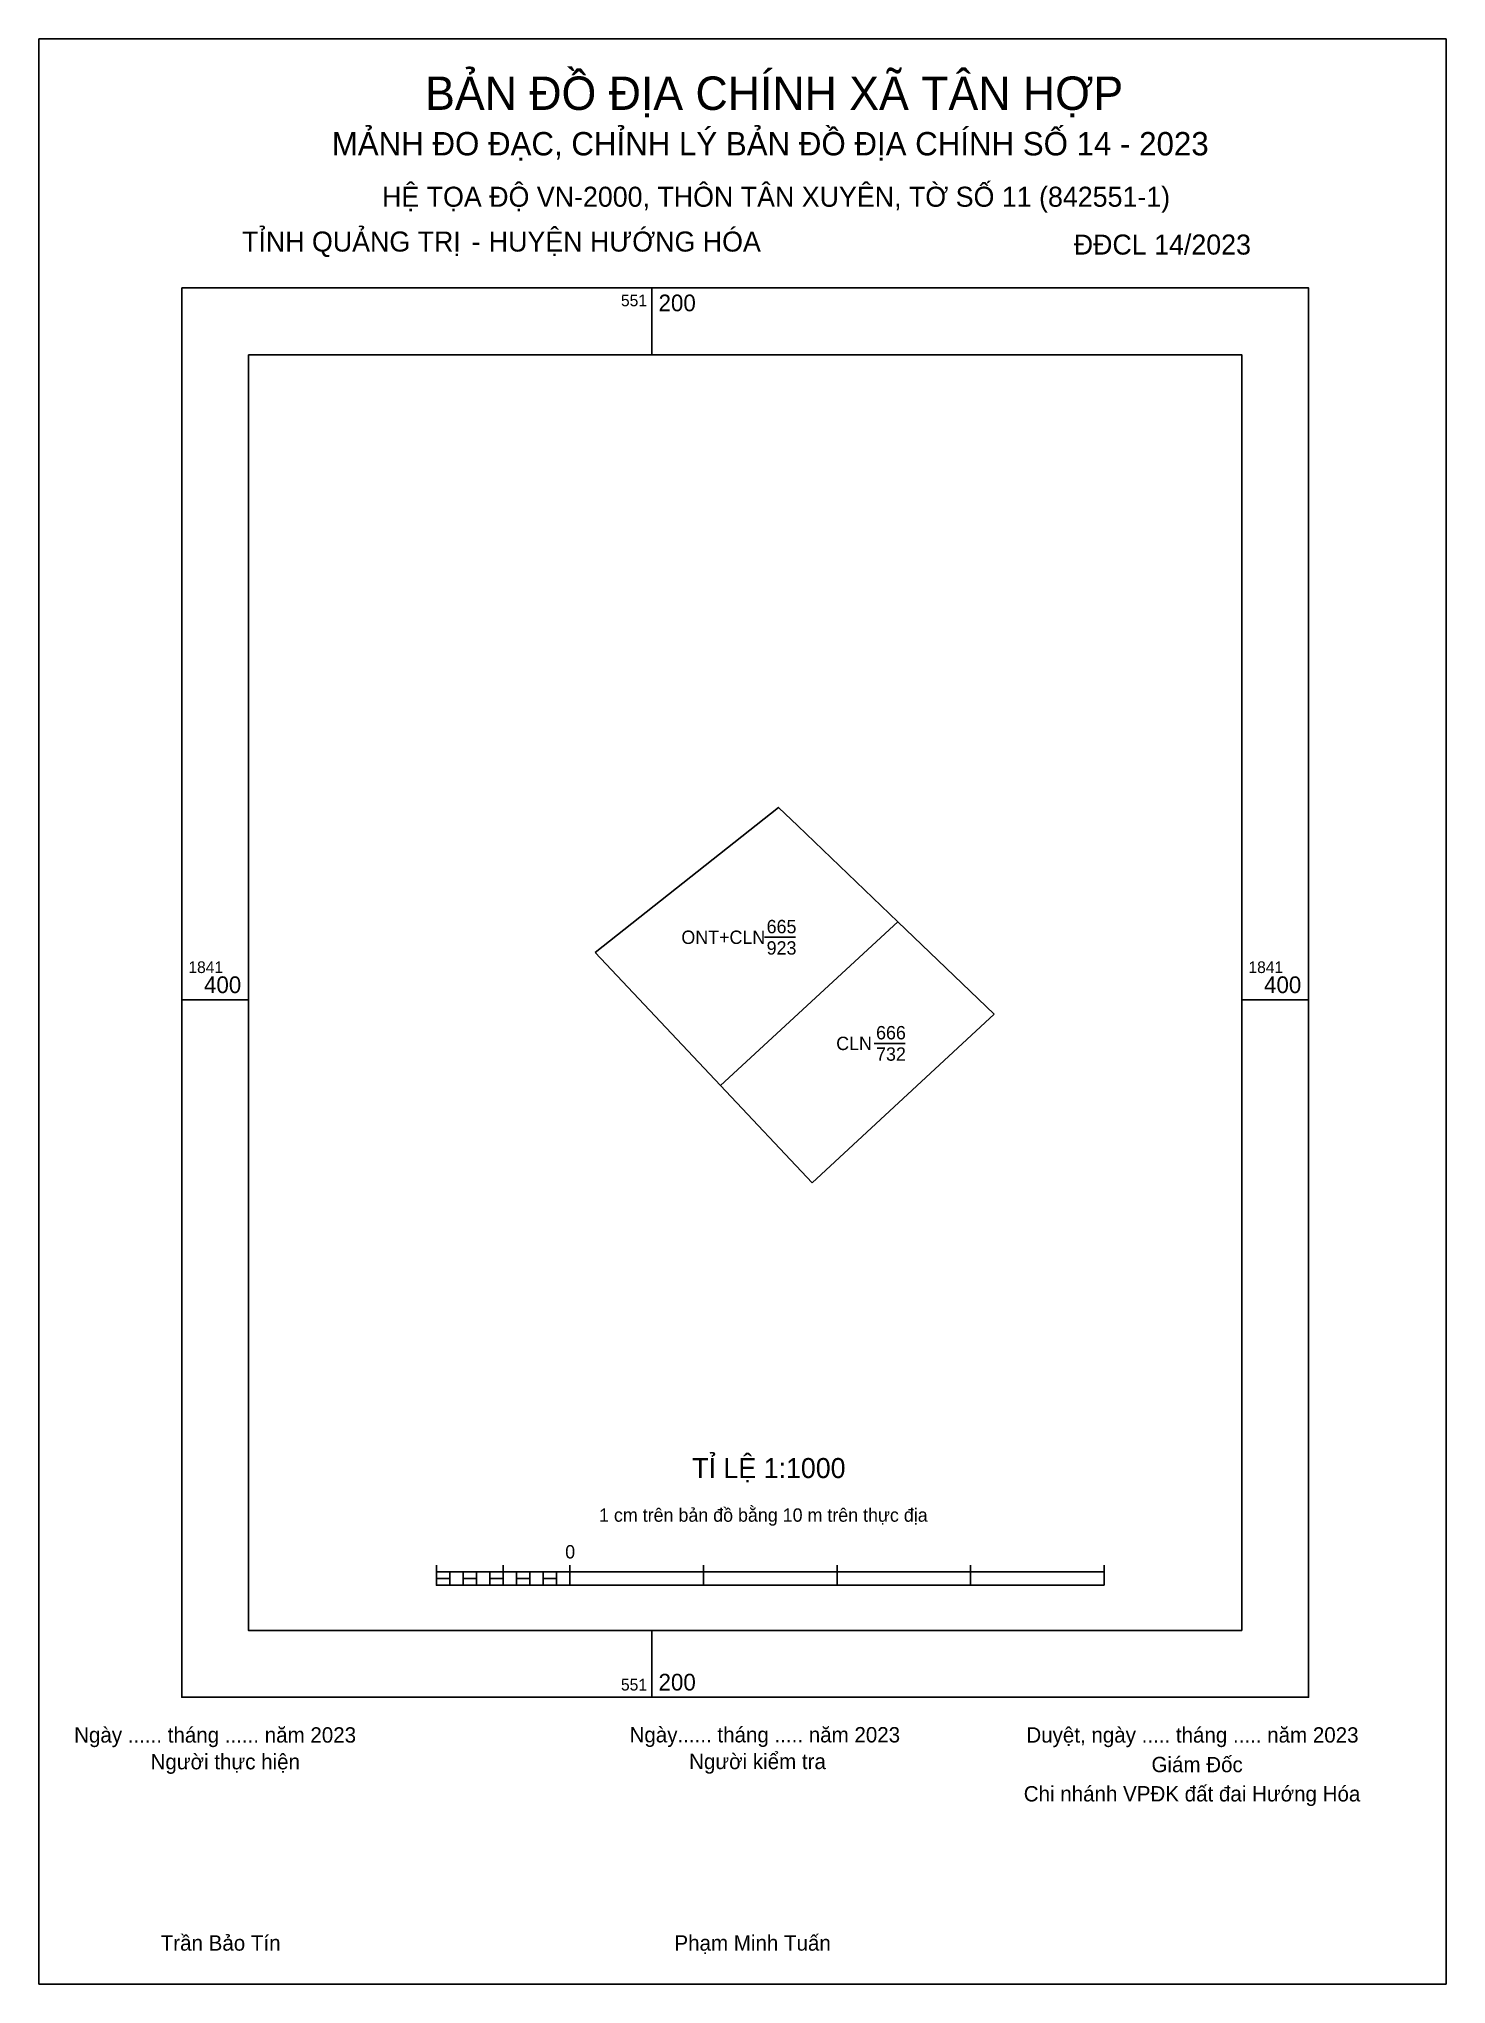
# Model space of a CAD drawing. Extents: x 551108 to 551319, y 1841253 to 1841544.
import ezdxf

# ---------------------------------------------------------------- set-up
doc = ezdxf.new("R2010")
doc.units = 0
for name, color, linetype in [('Level 1', 7, 'Continuous'), ('Level 10', 7, 'Continuous'), ('Level 13', 7, 'Continuous'), ('Level 2', 7, 'Continuous'), ('Level 6', 7, 'Continuous'), ('Level 62', 7, 'Continuous'), ('Level 63', 7, 'Continuous')]:
    doc.layers.add(name, color=color, linetype=linetype)

msp = doc.modelspace()

# ---------------------------------------------------------------- linework, layer by layer
at = {"layer": 'Level 1'}
for p, q in [((551108.19, 1841543.86), (551108.19, 1841543.86)), ((551318.96, 1841252.63), (551318.96, 1841252.63))]:
    msp.add_line(p, q, dxfattribs=at)
at = {"layer": 'Level 10'}
for p, q in [((551236.82, 1841411.67), (551251.26, 1841397.83)), ((551224.01, 1841372.6), (551251.26, 1841397.83)), ((551210.3, 1841387.16), (551224.01, 1841372.6))]:
    msp.add_line(p, q, dxfattribs=at)
msp.add_lwpolyline([(551191.53, 1841407.09), (551218.95, 1841428.81), (551221.84, 1841426.04), (551236.82, 1841411.67), (551210.3, 1841387.16)], close=True, dxfattribs=at)
at = {"layer": 'Level 13'}
for p, q in [((551216.88, 1841409.36), (551221.52, 1841409.36)), ((551233.29, 1841393.46), (551237.93, 1841393.46))]:
    msp.add_line(p, q, dxfattribs=at)
at = {"layer": 'Level 2'}
msp.add_lwpolyline([(551108.19, 1841543.86), (551318.95, 1841543.86), (551318.95, 1841252.63), (551108.19, 1841252.63)], close=True, dxfattribs=at)
at = {"layer": 'Level 62'}
msp.add_lwpolyline([(551139.58, 1841496.58), (551288.35, 1841496.58), (551288.35, 1841305.58), (551139.58, 1841305.58)], close=True, dxfattribs=at)
at = {"layer": 'Level 63'}
for p, q in [((551108.19, 1841538.86), (551108.19, 1841543.86)), ((551108.19, 1841543.86), (551113.19, 1841543.86)), ((551108.19, 1841538.86), (551108.19, 1841543.86)), ((551108.19, 1841543.86), (551113.19, 1841543.86)), ((551313.95, 1841543.86), (551318.95, 1841543.86)), ((551313.95, 1841543.86), (551318.95, 1841543.86)), ((551318.95, 1841543.86), (551318.95, 1841538.86)), ((551318.95, 1841543.86), (551318.95, 1841538.86)), ((551108.19, 1841538.86), (551108.19, 1841538.86)), ((551108.19, 1841538.86), (551108.19, 1841538.86)), ((551200, 1841506.58), (551200, 1841496.58)), ((551129.58, 1841400), (551139.58, 1841400)), ((551288.35, 1841400), (551298.35, 1841400)), ((551167.73, 1841315.35), (551167.73, 1841312.35)), ((551177.73, 1841315.35), (551177.73, 1841312.35)), ((551187.73, 1841315.35), (551187.73, 1841312.35)), ((551207.73, 1841315.35), (551207.73, 1841312.35)), ((551227.73, 1841315.35), (551227.73, 1841312.35)), ((551247.73, 1841315.35), (551247.73, 1841312.35)), ((551267.73, 1841315.35), (551267.73, 1841312.35)), ((551167.73, 1841314.35), (551267.73, 1841314.35)), ((551167.73, 1841312.35), (551267.73, 1841312.35)), ((551169.73, 1841314.35), (551169.73, 1841312.35)), ((551171.73, 1841314.35), (551171.73, 1841312.35)), ((551173.73, 1841314.35), (551173.73, 1841312.35)), ((551175.73, 1841314.35), (551175.73, 1841312.35)), ((551177.73, 1841314.35), (551177.73, 1841312.35)), ((551179.73, 1841314.35), (551179.73, 1841312.35)), ((551181.73, 1841314.35), (551181.73, 1841312.35)), ((551183.73, 1841314.35), (551183.73, 1841312.35)), ((551185.73, 1841314.35), (551185.73, 1841312.35)), ((551187.73, 1841314.35), (551187.73, 1841312.35)), ((551200, 1841305.58), (551200, 1841295.58)), ((551108.19, 1841252.63), (551108.19, 1841257.63)), ((551108.19, 1841252.63), (551108.19, 1841257.63)), ((551318.95, 1841257.63), (551318.95, 1841252.63)), ((551318.95, 1841257.63), (551318.95, 1841252.63)), ((551113.19, 1841252.63), (551108.19, 1841252.63)), ((551113.19, 1841252.63), (551108.19, 1841252.63)), ((551318.95, 1841252.63), (551313.95, 1841252.63)), ((551318.95, 1841252.63), (551313.95, 1841252.63))]:
    msp.add_line(p, q, dxfattribs=at)
for points in [[(551129.58, 1841506.58), (551129.58, 1841295.58), (551298.35, 1841295.58), (551298.35, 1841506.58)], [(551167.73, 1841313.35), (551169.73, 1841313.35), (551169.73, 1841312.35), (551167.73, 1841312.35)], [(551167.73, 1841313.35), (551169.73, 1841313.35), (551169.73, 1841312.35), (551167.73, 1841312.35)], [(551171.73, 1841313.35), (551173.73, 1841313.35), (551173.73, 1841312.35), (551171.73, 1841312.35)], [(551175.73, 1841313.35), (551177.73, 1841313.35), (551177.73, 1841312.35), (551175.73, 1841312.35)], [(551179.73, 1841313.35), (551181.73, 1841313.35), (551181.73, 1841312.35), (551179.73, 1841312.35)], [(551183.73, 1841313.35), (551185.73, 1841313.35), (551185.73, 1841312.35), (551183.73, 1841312.35)]]:
    msp.add_lwpolyline(points, close=True, dxfattribs=at)

# ---------------------------------------------------------------- texts
at = {"layer": 'Level 13'}
for s, p in [('665', (551217.19, 1841409.96)), ('ONT+CLN', (551204.42, 1841408.36)), ('923', (551217.19, 1841406.76)), ('CLN', (551227.61, 1841392.47)), ('666', (551233.58, 1841394.07)), ('732', (551233.58, 1841390.87))]:
    msp.add_text(s, height=2, dxfattribs=at).set_placement(p)
at = {"layer": 'Level 6'}
for s, p in [('HỆ TỌA ÐỘ VN-2000, THÔN TÂN XUYÊN, TỜ SỐ 11 (842551-1)', (551159.59, 1841518.73)), ('TỈ LỆ 1:1000', (551206.04, 1841328.39))]:
    msp.add_text(s, height=3, dxfattribs=at).set_placement(p)
at = {"layer": 'Level 63'}
for s, height, p in [('BẢN ĐỒ ĐỊA CHÍNH XÃ TÂN HỢP', 5, (551166.04, 1841533.23)), ('MẢNH ĐO ĐẠC, CHỈNH LÝ BẢN ĐỒ ÐỊA CHÍNH SỐ 14 - 2023', 3.5, (551152.06, 1841526.42)), ('TỈNH QUẢNG TRỊ', 3, (551138.62, 1841512.02)), ('-', 3, (551172.99, 1841512.02)), (' HUYỆN HƯỚNG HÓA', 3, (551174.46, 1841512.02)), ('ĐĐCL 14/2023', 3, (551263.19, 1841511.57)), ('551', 1.75, (551195.37, 1841503.83)), ('200', 2.5, (551201, 1841503.08)), ('1841', 1.75, (551130.58, 1841404)), ('1841', 1.75, (551289.35, 1841404)), ('400', 2.5, (551132.92, 1841401)), ('400', 2.5, (551291.69, 1841401)), ('1 cm trên bản đồ bằng 10 m trên thực địa', 2, (551192.09, 1841321.85)), ('0', 2, (551187.02, 1841316.35)), ('551', 1.75, (551195.37, 1841296.58)), ('200', 2.5, (551201, 1841296.58)), ('Ngày ...... tháng ...... năm 2023', 2.3, (551113.47, 1841288.78)), ('Ngày...... tháng ..... năm 2023', 2.3, (551196.66, 1841288.81)), ('Duyệt, ngày ..... tháng ..... năm 2023', 2.3, (551256.09, 1841288.78)), ('Người thực hiện', 2.3, (551124.92, 1841284.78)), ('Người kiểm tra', 2.3, (551205.58, 1841284.81)), ('Giám Đốc', 2.3, (551274.83, 1841284.35)), ('Chi nhánh VPĐK đất đai Hướng Hóa', 2.3, (551255.7, 1841279.97)), ('Trần Bảo Tín', 2.3, (551126.44, 1841257.63)), ('Phạm Minh Tuấn', 2.3, (551203.38, 1841257.63))]:
    msp.add_text(s, height=height, dxfattribs=at).set_placement(p)

doc.saveas('drawing.dxf')
